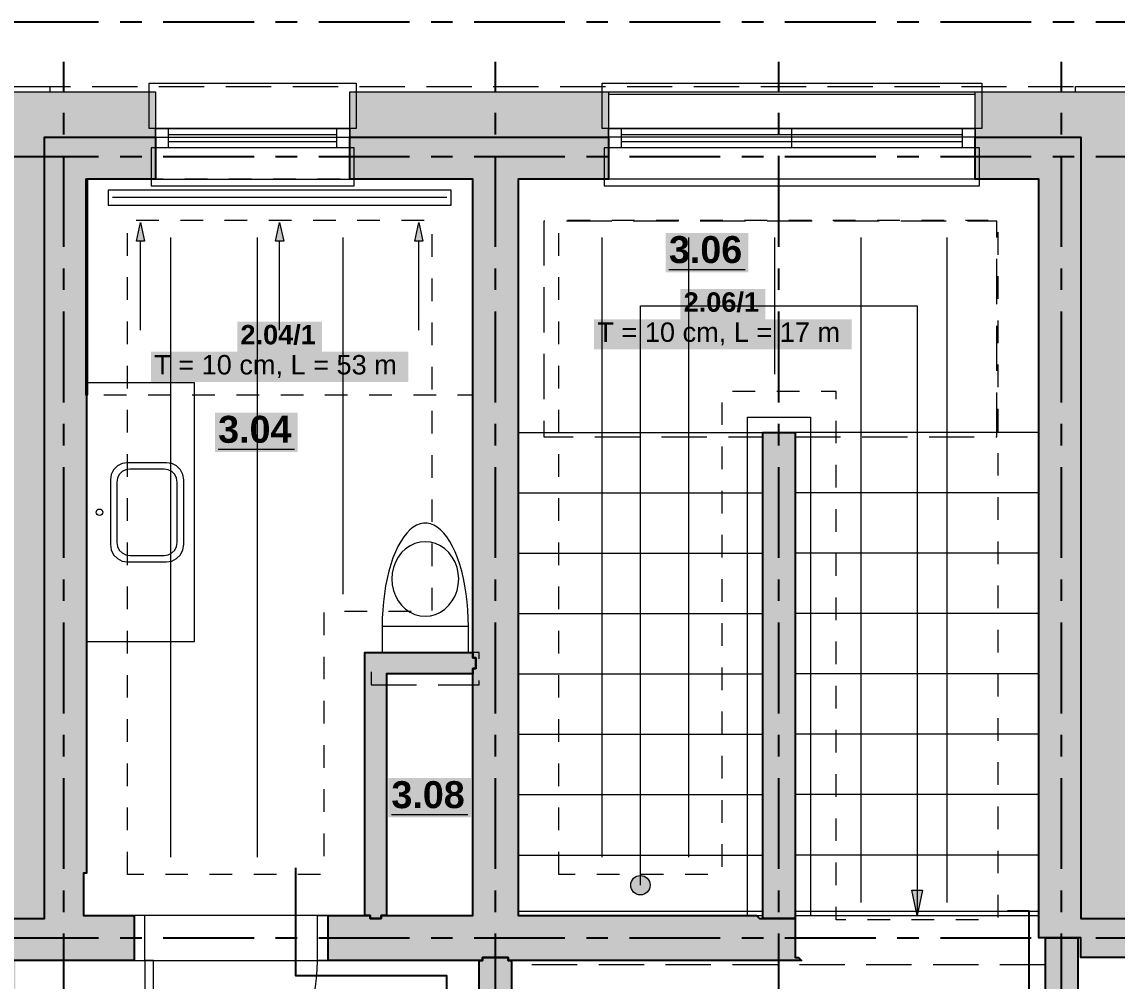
# Model space of a CAD drawing. Header units: metres. Extents: x -3.2 to 18.6, y -2.1 to 9.6.
# Drawn here: x 3.68 to 8.76, y 4.93 to 9.38 of the extents above; entities that cross this region are included whole.
import ezdxf

# ---------------------------------------------------------------- set-up
doc = ezdxf.new("R2010")
doc.units = ezdxf.units.M
for name, pattern in [('KRESKOWA', [5.25, 4.2, -1.05]), ('KRESKOWA_DROBNA', [3.15, 2.1, -1.05]), ('PUNKTOWA', [10.5, 8.4, -1.05, 0, -1.05])]:
    doc.linetypes.add(name, pattern=pattern)
doc.layers.add('A-MASKA', color=7, linetype='Continuous', lineweight=18)
doc.layers.add('S-OPISY', color=2, linetype='Continuous', lineweight=25)
for name, color, linetype, lineweight, true_color in [('I-OSIE', 8, 'PUNKTOWA', 18, 0x7a7a7a), ('I-PODKLAD', 8, 'Continuous', 18, 0x9a9a9a), ('I-PODKLAD-SCIANY', 8, 'Continuous', 25, 0x6e6e6e), ('I-PODKLAD-WYPELN', 254, 'Continuous', 18, 0xe6e6e6), ('I-POMIESZCZENIA', 8, 'Continuous', 25, 0x4a4a4a), ('S-OGRZ', 1, 'Continuous', 25, 0xe05000)]:
    doc.layers.add(name, color=color, linetype=linetype, lineweight=lineweight, true_color=true_color)
doc.styles.add('PL_ARIAL', font='arial.ttf')
doc.styles.add('PL_ARIAL_B', font='arialbd.ttf')

msp = doc.modelspace()

# ---------------------------------------------------------------- hatches: boundary and pattern name
at = {"layer": 'A-MASKA', "true_color": 0xffffff}
for points in [[(6.6647, 8.2138), (7.0483, 8.2138), (7.0483, 8.3963), (6.6647, 8.3963)], [(6.7329, 7.9954), (7.1266, 7.9954), (7.1266, 8.1352), (6.7329, 8.1352)], [(4.6782, 7.8442), (5.0718, 7.8442), (5.0718, 7.984), (4.6782, 7.984)], [(6.3331, 7.8559), (7.5264, 7.8559), (7.5264, 7.9957), (6.3331, 7.9957)], [(4.2783, 7.7047), (5.4717, 7.7047), (5.4717, 7.8445), (4.2783, 7.8445)], [(4.5749, 7.38), (4.9585, 7.38), (4.9585, 7.5625), (4.5749, 7.5625)], [(5.3782, 5.685), (5.7618, 5.685), (5.7618, 5.8675), (5.3782, 5.8675)]]:
    msp.add_hatch(color=7, dxfattribs=at).paths.add_polyline_path(points)
at = {"layer": 'I-PODKLAD-WYPELN', "true_color": 0xe4e4e4}
h = msp.add_hatch(color=7, dxfattribs=at)
h.paths.add_polyline_path([(-0.86, 4.985), (-0.86, 4.985), (-0.86, 3.7), (-0.86, 3.7), (-0.86, 3.7), (-0.885, 3.7), (-0.885, 3.7), (-0.885, 3.7), (-0.885, 3.7), (-1.1, 3.7), (-1.1, 3.7), (-1.1, 3.7), (-1.1, 3.7), (-1.1, 3.7), (-1.1, 3.7), (-1.1, 3.7), (-1.1, 3.7), (-1.296, 3.7), (-1.296, 3.7), (-1.296, 3.7), (-1.296, 3.7), (-1.3, 3.7), (-1.3, 5.425), (-1.3, 5.425), (-1.3, 5.425), (-1.3, 5.425), (3.575, 5.425), (3.575, 9.05), (4.3, 9.05), (4.3, 8.84), (4.3, 8.645), (3.98, 8.645), (3.98, 5.425), (3.965, 5.425), (3.965, 5.425), (3.965, 5.425), (3.965, 5.425), (3.965, 5.425), (3.965, 5.425), (3.965, 5.425), (3.965, 5.425), (3.965, 5.425), (3.965, 5.425), (3.965, 5.425), (3.965, 5.23), (3.965, 5.23), (3.965, 5.23), (3.965, 5.23), (3.965, 5.23), (4.2, 5.23), (4.2, 5.23), (4.2, 5.23), (4.2, 5.23), (4.2, 5.23), (4.2, 5.035), (4.2, 5.035), (4.2, 5.035), (4.2, 5.02), (4.2, 5.02), (4.2, 5.02), (3.875, 5.02), (3.875, 5.02), (3.875, 5.02), (3.875, 5.02), (3.875, 5.02), (3.65, 5.02), (3.65, 5.02), (3.65, 5.02), (3.65, 4.8), (3.65, 4.8), (3.65, 4.8), (3.635, 4.8), (3.635, 4.8), (3.635, 4.8), (3.635, 4.8), (3.5, 4.8), (3.5, 4.8), (3.5, 4.8), (3.5, 4.8), (3.5, 4.8), (3.5, 5.02), (3.5, 5.02), (3.5, 5.02), (3.5, 5.02), (3.5, 5.02), (-0.895, 5.02), (-0.895, 5.02), (-0.895, 5.02), (-0.8975, 5.0225), (-0.885, 5.01), (-0.885, 5.01), (-0.885, 5.01), (-0.86, 4.985)])
h.paths.add_polyline_path([(3.875, 5.215), (3.875, 5.215), (3.875, 5.215), (3.875, 5.215), (3.875, 5.215), (3.875, 5.215), (3.875, 5.215), (3.875, 5.215)], flags=0)
h.paths.add_polyline_path([(3.875, 5.035), (3.875, 5.035), (3.875, 5.035)], flags=0)
h.paths.add_polyline_path([(-1.1, 5.225), (-1.1, 5.225), (-1.1, 5.225), (-1.1, 5.215), (-1.1, 5.215), (-1.1, 5.215), (-1.1, 5.215), (-1.1, 5.215), (-1.09, 5.215), (-1.09, 5.215), (-1.09, 5.215)], flags=0)
h.paths.add_polyline_path([(-0.9, 5.215), (-0.9, 5.215), (-0.9, 5.215), (-0.9, 5.215), (-0.9, 5.215), (-0.9, 5.215), (-0.9, 5.215), (-0.9, 5.215)], flags=0)
h.paths.add_polyline_path([(-1.296, 5.421), (-1.296, 5.421), (-1.296, 5.421), (-1.296, 5.421), (-1.29, 5.415)], flags=0)
h.paths.add_polyline_path([(-1.2129, 5.3379), (-1.116, 5.241), (-1.1004, 5.2254), (-1.29, 5.415)], flags=0)
h.paths.add_polyline_path([(3.785, 5.425), (3.785, 5.425), (3.785, 5.425), (3.785, 5.425)], flags=0)
h.paths.add_polyline_path([(3.785, 5.215), (3.785, 5.215), (3.785, 5.215), (3.785, 5.215)], flags=0)
h = msp.add_hatch(color=7, dxfattribs=at)
h.paths.add_polyline_path([(5.1, 5.02), (5.1, 5.035), (5.1, 5.035), (5.1, 5.035), (5.1, 5.035), (5.1, 5.23), (5.1, 5.23), (5.1, 5.23), (5.1, 5.23), (5.1, 5.23), (5.27, 5.23), (5.27, 6.45), (5.77, 6.45), (5.77, 8.645), (5.77, 8.645), (5.77, 8.645), (5.77, 8.645), (5.77, 8.645), (5.2, 8.645), (5.2, 8.84), (5.2, 9.05), (6.4, 9.05), (6.4, 8.84), (6.4, 8.645), (5.98, 8.645), (5.98, 8.645), (5.98, 8.645), (5.98, 5.23), (5.98, 5.23), (5.98, 5.23), (7.085, 5.23), (7.085, 5.23), (7.085, 5.23), (7.085, 5.23), (7.085, 5.23), (7.1, 5.215), (7.1, 5.215), (7.1, 5.215), (7.1, 5.215), (7.1, 5.215), (7.1, 5.215), (7.1, 5.215), (7.1, 5.215), (7.1, 5.215), (7.1, 5.215), (7.1, 5.215), (7.1, 5.215), (7.115, 5.215), (7.115, 7.47), (7.265, 7.47), (7.265, 5.215), (7.265, 5.215), (7.265, 5.215), (7.265, 5.215), (7.265, 5.215), (7.265, 5.215), (7.265, 5.035), (7.265, 5.035), (7.265, 5.035), (7.265, 5.035), (7.265, 5.035), (7.265, 5.035), (7.265, 5.035), (7.265, 5.035), (7.265, 5.035), (7.265, 5.035), (7.265, 5.035), (7.265, 5.035), (7.265, 5.035), (7.265, 5.035), (7.265, 5.035), (7.265, 5.035), (7.265, 5.035), (7.28, 5.035), (7.28, 5.035), (7.28, 5.035), (7.295, 5.02), (7.295, 5.02), (7.295, 5.02), (5.95, 5.02), (5.95, 5.02), (5.95, 5.02), (5.95, 4.8), (5.95, 4.8), (5.95, 4.8), (5.935, 4.8), (5.935, 4.8), (5.935, 4.8), (5.935, 4.8), (5.8, 4.8), (5.8, 4.8), (5.8, 4.8), (5.8, 4.8), (5.8, 4.8), (5.8, 5.02), (5.8, 5.02), (5.8, 5.02), (5.8, 5.02), (5.8, 5.02), (5.1, 5.02), (5.1, 5.02)])
h.paths.add_polyline_path([(5.77, 5.23), (5.77, 5.23), (5.77, 6.35), (5.37, 6.35), (5.37, 5.23), (5.77, 5.23), (5.77, 5.23), (5.77, 5.23)], flags=0)
h = msp.add_hatch(color=7, dxfattribs=at)
h.paths.add_polyline_path([(8.8, 5.02), (8.8, 5.02), (8.8, 5.035), (8.8, 5.035), (8.8, 5.035), (8.8, 5.035), (8.8, 5.035), (8.8, 5.035), (8.8, 5.035), (8.8, 5.035), (8.8, 5.035), (8.8, 5.035), (8.8, 5.035), (8.8, 5.035), (8.8, 5.035), (8.8, 5.035), (8.8, 5.035), (8.8, 5.035), (8.8, 5.035), (8.59, 5.035), (8.59, 5.035), (8.59, 5.035), (8.59, 5.125), (8.59, 5.125), (8.59, 5.125), (8.575, 5.125), (8.575, 4.8), (8.56, 4.8), (8.425, 4.8), (8.425, 5.125), (8.395, 5.125), (8.395, 5.125), (8.395, 5.125), (8.395, 8.645), (8.395, 8.645), (8.395, 8.645), (8.395, 8.645), (8.1, 8.645), (8.1, 8.84), (8.1, 9.05), (8.8, 9.05), (8.8, 5.425), (8.8, 5.425), (8.8, 5.425), (12.3, 5.425), (12.3, 5.425), (12.3, 5.425), (12.3, 5.425), (12.3, 3.1), (12.29, 3.1), (12.09, 3.1), (12.09, 3.1), (12.09, 3.1), (12.09, 3.1), (11.895, 3.1), (11.895, 3.1), (11.895, 3.1), (11.895, 5.02), (11.895, 5.02), (11.895, 5.02), (11.895, 5.02), (11.895, 5.02), (11.895, 5.02), (8.8, 5.02)])
h.paths.add_polyline_path([(11.91, 5.215), (11.91, 5.215), (11.91, 5.215), (11.91, 5.215), (11.91, 5.215)], flags=0)
h.paths.add_polyline_path([(12.09, 5.215), (12.09, 5.215), (12.09, 5.215), (12.09, 5.215), (12.09, 5.215), (12.09, 5.215)], flags=0)
h.paths.add_polyline_path([(8.59, 5.215), (8.59, 5.215), (8.59, 5.215), (8.59, 5.215)], flags=0)
h.paths.add_polyline_path([(8.8, 5.215), (8.8, 5.215), (8.8, 5.215), (8.8, 5.215)], flags=0)
h.paths.add_polyline_path([(8.41, 8.66), (8.41, 8.66), (8.41, 8.66), (8.41, 8.66)], flags=0)
h.paths.add_polyline_path([(8.59, 8.66), (8.59, 8.66), (8.59, 8.66), (8.59, 8.66)], flags=0)
at = {"layer": 'I-PODKLAD-WYPELN', "true_color": 0xcfcfcf}
for points in [[(4.23, 8.445), (4.2487, 8.357), (4.2113, 8.357)], [(4.875, 8.445), (4.8937, 8.357), (4.8563, 8.357)], [(5.52, 8.445), (5.5387, 8.357), (5.5013, 8.357)], [(7.83, 5.2301), (7.8051, 5.3475), (7.8549, 5.3475)]]:
    msp.add_hatch(color=7, dxfattribs=at).paths.add_polyline_path(points)
at = {"layer": 'I-PODKLAD-WYPELN', "true_color": 0xffffff}
msp.add_hatch(color=7, dxfattribs=at).paths.add_polyline_path([(6.5925, 5.37), (6.5923, 5.3656), (6.5916, 5.3612), (6.5906, 5.3569), (6.5891, 5.3528), (6.5872, 5.3488), (6.5849, 5.345), (6.5823, 5.3415), (6.5793, 5.3382), (6.576, 5.3352), (6.5725, 5.3326), (6.5687, 5.3303), (6.5647, 5.3284), (6.5606, 5.3269), (6.5563, 5.3259), (6.5519, 5.3252), (6.5475, 5.325), (6.5431, 5.3252), (6.5387, 5.3259), (6.5344, 5.3269), (6.5303, 5.3284), (6.5263, 5.3303), (6.5225, 5.3326), (6.519, 5.3352), (6.5157, 5.3382), (6.5127, 5.3415), (6.5101, 5.345), (6.5078, 5.3488), (6.5059, 5.3528), (6.5044, 5.3569), (6.5034, 5.3612), (6.5027, 5.3656), (6.5025, 5.37), (6.5027, 5.3744), (6.5034, 5.3788), (6.5044, 5.3831), (6.5059, 5.3872), (6.5078, 5.3912), (6.5101, 5.395), (6.5127, 5.3985), (6.5157, 5.4018), (6.519, 5.4048), (6.5225, 5.4074), (6.5263, 5.4097), (6.5303, 5.4116), (6.5344, 5.4131), (6.5387, 5.4141), (6.5431, 5.4148), (6.5475, 5.415), (6.5519, 5.4148), (6.5563, 5.4141), (6.5606, 5.4131), (6.5647, 5.4116), (6.5687, 5.4097), (6.5725, 5.4074), (6.576, 5.4048), (6.5793, 5.4018), (6.5823, 5.3985), (6.5849, 5.395), (6.5872, 5.3912), (6.5891, 5.3872), (6.5906, 5.3831), (6.5916, 5.3788), (6.5923, 5.3744)])

# ---------------------------------------------------------------- linework, layer by layer
at = {"layer": 'I-OSIE', "linetype": 'PUNKTOWA', "lineweight": 25, "ltscale": 0.050066, "flags": 128}
for points in [[(-2.87, 9.375), (15.9497, 9.375)], [(-2.87, 8.75), (15.9497, 8.75)], [(-2.87, 5.125), (15.9497, 5.125)]]:
    msp.add_lwpolyline(points, dxfattribs=at)
at = {"layer": 'I-OSIE', "linetype": 'PUNKTOWA', "lineweight": 25, "ltscale": 0.050183, "flags": 128}
for points in [[(3.875, -1.77), (3.875, 9.19)], [(5.875, -1.77), (5.875, 9.19)], [(7.19, -1.77), (7.19, 9.19)], [(8.5, -1.77), (8.5, 9.19)]]:
    msp.add_lwpolyline(points, dxfattribs=at)
at = {"layer": 'I-PODKLAD', "lineweight": 18, "ltscale": 0.05}
for points in [[(5.23, 8.88), (4.27, 8.88), (4.27, 9.09), (5.23, 9.09)], [(8.13, 8.88), (6.37, 8.88), (6.37, 9.09), (8.13, 9.09)], [(5.2, 8.79), (4.3, 8.79), (4.3, 8.88), (5.2, 8.88)], [(8.1, 8.79), (6.4, 8.79), (6.4, 8.88), (8.1, 8.88)], [(5.22, 8.79), (4.28, 8.79), (4.28, 8.615), (5.22, 8.615)], [(8.12, 8.79), (6.38, 8.79), (6.38, 8.615), (8.12, 8.615)], [(3.985, 8.645), (3.975, 8.645), (3.975, 7.645), (3.985, 7.645)], [(5.67, 8.595), (4.08, 8.595), (4.08, 8.525), (5.67, 8.525)], [(4.23, 8.445), (4.2487, 8.357), (4.2113, 8.357)], [(4.875, 8.445), (4.8937, 8.357), (4.8563, 8.357)], [(5.52, 8.445), (5.5387, 8.357), (5.5013, 8.357)], [(3.98, 7.7), (3.98, 6.5), (4.48, 6.5), (4.48, 7.7)], [(4.09, 6.95), (4.0939, 6.9253), (4.1053, 6.903), (4.123, 6.8853), (4.1453, 6.8739), (4.17, 6.87), (4.35, 6.87), (4.3747, 6.8739), (4.397, 6.8853), (4.4147, 6.903), (4.4261, 6.9253), (4.43, 6.95), (4.43, 7.25), (4.4261, 7.2747), (4.4147, 7.297), (4.397, 7.3147), (4.3747, 7.3261), (4.35, 7.33), (4.17, 7.33), (4.1453, 7.3261), (4.123, 7.3147), (4.1053, 7.297), (4.0939, 7.2747), (4.09, 7.25)], [(4.12, 6.96), (4.1229, 6.9415), (4.1315, 6.9247), (4.1447, 6.9115), (4.1615, 6.9029), (4.18, 6.9), (4.34, 6.9), (4.3585, 6.9029), (4.3753, 6.9115), (4.3885, 6.9247), (4.3971, 6.9415), (4.4, 6.96), (4.4, 7.24), (4.3971, 7.2585), (4.3885, 7.2753), (4.3753, 7.2885), (4.3585, 7.2971), (4.34, 7.3), (4.18, 7.3), (4.1615, 7.2971), (4.1447, 7.2885), (4.1315, 7.2753), (4.1229, 7.2585), (4.12, 7.24)], [(5.705, 6.7908), (5.7031, 6.8178), (5.6974, 6.8442), (5.6881, 6.8692), (5.6754, 6.8924), (5.6596, 6.913), (5.6411, 6.9306), (5.6204, 6.9448), (5.5979, 6.9551), (5.5742, 6.9615), (5.55, 6.9636), (5.5258, 6.9615), (5.5021, 6.9551), (5.4796, 6.9448), (5.4589, 6.9306), (5.4404, 6.913), (5.4246, 6.8924), (5.4119, 6.8692), (5.4026, 6.8442), (5.3969, 6.8178), (5.395, 6.7908), (5.3969, 6.7638), (5.4026, 6.7374), (5.4119, 6.7124), (5.4246, 6.6892), (5.4404, 6.6686), (5.4589, 6.651), (5.4796, 6.6368), (5.5021, 6.6265), (5.5258, 6.6201), (5.55, 6.618), (5.5742, 6.6201), (5.5979, 6.6265), (5.6204, 6.6368), (5.6411, 6.651), (5.6596, 6.6686), (5.6754, 6.6892), (5.6881, 6.7124), (5.6974, 6.7374), (5.7031, 6.7638)], [(5.35, 6.45), (5.75, 6.45), (5.75, 6.57), (5.35, 6.57)], [(4.2, 5.02), (4.25, 5.02), (4.25, 5.23), (4.2, 5.23)], [(5.1, 5.02), (5.05, 5.02), (5.05, 5.23), (5.1, 5.23)], [(4.25, 5.02), (4.25, 4.22), (4.29, 4.22), (4.29, 5.02)]]:
    msp.add_lwpolyline(points, close=True, dxfattribs=at)
at = {"layer": 'I-PODKLAD', "linetype": 'KRESKOWA', "lineweight": 13, "ltscale": 0.05, "flags": 128}
for points in [[(-1.335, 5.4255), (-1.335, 5.45), (3.55, 5.45), (3.55, 9.075), (8.825, 9.075), (8.825, 5.45), (12.325, 5.45), (12.325, 5.4255)], [(7.2655, 7.45), (8.2, 7.45), (8.2, 8.45), (6.1, 8.45), (6.1, 7.45), (7.1145, 7.45)], [(5.9805, 5.25), (7.1145, 5.25)], [(7.2655, 5.25), (8.3945, 5.25)], [(8.4245, 5), (5.9505, 5)]]:
    msp.add_lwpolyline(points, dxfattribs=at)
at = {"layer": 'I-PODKLAD', "lineweight": 13, "ltscale": 0.05}
for points in [[(-0.325, 5.4255), (-0.325, 9.075), (3.81, 9.075), (3.81, 9.0505)], [(6.4005, 9.05), (8.0995, 9.05)], [(6.4005, 9.04), (8.0995, 9.04)], [(8.565, 9.0505), (8.565, 9.075), (12.325, 9.075), (12.325, 5.19), (12.3005, 5.19)], [(4.3005, 8.84), (5.1995, 8.84)], [(8.0995, 8.84), (6.4005, 8.84)], [(4.3005, 8.645), (5.1995, 8.645)], [(8.0995, 8.645), (6.4005, 8.645)], [(6.5475, 5.37), (6.5475, 7.47), (6.5475, 8.0575), (7.83, 8.0575), (7.83, 7.47), (7.83, 5.2301)], [(7.044, 7.47), (7.044, 7.541)], [(7.044, 7.541), (7.336, 7.541)], [(7.336, 7.541), (7.336, 7.47)], [(5.9801, 7.47), (7.1149, 7.47)], [(7.044, 5.2301), (7.044, 7.47)], [(8.3949, 7.47), (7.2651, 7.47)], [(7.336, 7.47), (7.336, 5.23)], [(5.9801, 7.19), (7.1149, 7.19)], [(8.3949, 7.19), (7.2651, 7.19)], [(5.9801, 6.91), (7.1149, 6.91)], [(8.3949, 6.91), (7.2651, 6.91)], [(5.9801, 6.63), (7.1149, 6.63)], [(8.3949, 6.63), (7.2651, 6.63)], [(5.9801, 6.35), (7.1149, 6.35)], [(8.3949, 6.35), (7.2651, 6.35)], [(5.9801, 6.07), (7.1149, 6.07)], [(8.3949, 6.07), (7.2651, 6.07)], [(5.9801, 5.79), (7.1149, 5.79)], [(8.3949, 5.79), (7.2651, 5.79)], [(5.9801, 5.51), (7.1149, 5.51)], [(8.3949, 5.51), (7.2651, 5.51)], [(5.0995, 5.23), (4.2005, 5.23)], [(5.9805, 5.25), (7.1145, 5.25)], [(7.0857, 5.23), (7.1145, 5.23)], [(7.2655, 5.25), (8.3945, 5.25)], [(7.2655, 5.23), (8.3945, 5.23)], [(4.2005, 5.02), (5.0995, 5.02)]]:
    msp.add_lwpolyline(points, dxfattribs=at)
at = {"layer": 'I-PODKLAD', "lineweight": 18, "ltscale": 0.05}
for points in [[(4.36, 8.79), (4.36, 8.88)], [(5.14, 8.8512), (4.36, 8.8512)], [(5.14, 8.79), (5.14, 8.88)], [(6.46, 8.79), (6.46, 8.88)], [(8.04, 8.8512), (6.46, 8.8512)], [(7.25, 8.79), (7.25, 8.88)], [(8.04, 8.79), (8.04, 8.88)], [(5.14, 8.8188), (4.36, 8.8188)], [(8.04, 8.8188), (6.46, 8.8188)], [(5.65, 8.56), (4.1, 8.56)], [(4.23, 7.945), (4.23, 8.355)], [(4.875, 7.945), (4.875, 8.355)], [(5.52, 7.945), (5.52, 8.355)], [(5.75, 6.57), (5.7494, 6.6086), (5.7474, 6.647), (5.7442, 6.6849), (5.7397, 6.722), (5.734, 6.7581), (5.7271, 6.7931), (5.719, 6.8265), (5.7099, 6.8584), (5.6997, 6.8883), (5.6885, 6.9162), (5.6765, 6.9418), (5.6636, 6.965), (5.65, 6.9857), (5.6357, 7.0037), (5.6209, 7.0188), (5.6056, 7.031), (5.59, 7.0403), (5.5741, 7.0465), (5.5581, 7.0496), (5.5419, 7.0496), (5.5259, 7.0465), (5.51, 7.0403), (5.4944, 7.031), (5.4791, 7.0188), (5.4643, 7.0037), (5.45, 6.9857), (5.4364, 6.965), (5.4235, 6.9418), (5.4115, 6.9162), (5.4003, 6.8883), (5.3901, 6.8584), (5.381, 6.8265), (5.3729, 6.7931), (5.366, 6.7581), (5.3603, 6.722), (5.3558, 6.6849), (5.3526, 6.647), (5.3506, 6.6086), (5.35, 6.57)]]:
    msp.add_lwpolyline(points, dxfattribs=at)
at = {"layer": 'I-PODKLAD', "linetype": 'KRESKOWA_DROBNA', "lineweight": 18, "ltscale": 0.05, "flags": 128}
msp.add_lwpolyline([(5.77, 8.645), (3.98, 8.645), (3.98, 7.645), (5.77, 7.645)], close=True, dxfattribs=at)
at = {"layer": 'I-PODKLAD', "linetype": 'KRESKOWA', "lineweight": 18, "ltscale": 0.05, "flags": 128}
msp.add_lwpolyline([(5.3, 6.3), (5.8, 6.3), (5.8, 6.45), (5.3, 6.45)], close=True, dxfattribs=at)
at = {"layer": 'I-PODKLAD', "lineweight": 13, "ltscale": 0.05}
msp.add_lwpolyline([(7.83, 5.2301), (7.8051, 5.3475), (7.8549, 5.3475)], close=True, dxfattribs=at)
for centre, radius in [((4.04, 7.1), 0.015), ((6.5475, 5.37), 0.045)]:
    msp.add_circle(centre, radius, dxfattribs=at)
msp.add_arc((4.25, 5.02), 0.8, -90, 0, dxfattribs=at)
at = {"layer": 'I-PODKLAD-SCIANY', "lineweight": 13, "ltscale": 0.05}
for points in [[(3.575, 9.05), (4.3, 9.05), (4.3, 9.05), (4.3, 9.05), (4.3, 8.84), (4.3, 8.84), (4.3, 8.84), (3.785, 8.84), (3.785, 8.84), (3.785, 8.84), (3.785, 8.84), (3.785, 8.84), (3.785, 8.84), (3.785, 8.84), (3.785, 8.84), (3.785, 8.84), (3.785, 8.84), (3.785, 8.84), (3.785, 8.84), (3.785, 8.84), (3.785, 8.84), (3.785, 8.84), (3.785, 8.84), (3.785, 8.84), (3.785, 5.215), (3.785, 5.215), (3.785, 5.215), (-1.09, 5.215)], [(12.09, 5.215), (8.59, 5.215), (8.59, 5.215), (8.59, 5.215), (8.59, 8.84), (8.59, 8.84), (8.59, 8.84), (8.59, 8.84), (8.59, 8.84), (8.59, 8.84), (8.59, 8.84), (8.59, 8.84), (8.59, 8.84), (8.59, 8.84), (8.59, 8.84), (8.59, 8.84), (8.59, 8.84), (8.59, 8.84), (8.59, 8.84), (8.59, 8.84), (8.59, 8.84), (8.1, 8.84), (8.1, 8.84), (8.1, 8.84), (8.1, 9.05), (8.1, 9.05), (8.1, 9.05), (8.8, 9.05)]]:
    msp.add_lwpolyline(points, dxfattribs=at)
msp.add_lwpolyline([(5.2, 8.84), (5.2, 8.84), (5.2, 9.05), (5.2, 9.05), (5.2, 9.05), (6.4, 9.05), (6.4, 9.05), (6.4, 9.05), (6.4, 8.84), (6.4, 8.84), (6.4, 8.84), (5.2, 8.84)], close=True, dxfattribs=at)
at = {"layer": 'I-PODKLAD-SCIANY', "lineweight": 25, "ltscale": 0.05}
for points in [[(-0.9, 5.215), (3.785, 5.215), (3.785, 5.215), (3.785, 5.215), (3.785, 5.215), (3.785, 5.215), (3.785, 5.215), (3.785, 5.215), (3.785, 5.215), (3.785, 5.215), (3.785, 5.215), (3.785, 5.215), (3.785, 5.215), (3.785, 5.215), (3.785, 5.215), (3.785, 5.215), (3.785, 5.215), (3.785, 5.215), (3.785, 8.84), (3.785, 8.84), (3.785, 8.84), (4.3, 8.84), (4.3, 8.84), (4.3, 8.84), (4.3, 8.645), (4.3, 8.645), (4.3, 8.645), (3.98, 8.645), (3.98, 8.645), (3.98, 8.645), (3.98, 8.645), (3.98, 8.645), (3.98, 8.645), (3.98, 8.645), (3.98, 8.645), (3.98, 8.645), (3.98, 8.645), (3.98, 8.645), (3.98, 8.645), (3.98, 8.645), (3.98, 8.645), (3.98, 8.645), (3.98, 8.645), (3.98, 8.645), (3.98, 5.425), (3.98, 5.425), (3.98, 5.425), (3.965, 5.425), (3.965, 5.425), (3.965, 5.425), (3.965, 5.425), (3.965, 5.425), (3.965, 5.425), (3.965, 5.425), (3.965, 5.425), (3.965, 5.425), (3.965, 5.425), (3.965, 5.425), (3.965, 5.425), (3.965, 5.425), (3.965, 5.425), (3.965, 5.425), (3.965, 5.425), (3.965, 5.425), (3.965, 5.23), (3.965, 5.23), (3.965, 5.23), (3.965, 5.23), (3.965, 5.23), (3.965, 5.23), (3.965, 5.23), (3.965, 5.23), (3.965, 5.23), (3.965, 5.23), (3.965, 5.23), (3.965, 5.23), (3.965, 5.23), (3.965, 5.23), (3.965, 5.23), (3.965, 5.23), (3.965, 5.23), (4.2, 5.23), (4.2, 5.23), (4.2, 5.23), (4.2, 5.23), (4.2, 5.23), (4.2, 5.02), (4.2, 5.02), (4.2, 5.02), (3.635, 5.02)], [(8.8, 5.035), (8.59, 5.035), (8.59, 5.035), (8.59, 5.035), (8.59, 5.035), (8.59, 5.125), (8.59, 5.125), (8.59, 5.125), (8.59, 5.125), (8.59, 5.125), (8.59, 5.125), (8.59, 5.125), (8.59, 5.125), (8.59, 5.125), (8.59, 5.125), (8.59, 5.125), (8.59, 5.125), (8.59, 5.125), (8.59, 5.125), (8.59, 5.125), (8.59, 5.125), (8.59, 5.125), (8.395, 5.125), (8.395, 5.125), (8.395, 5.125), (8.395, 5.125), (8.395, 8.645), (8.395, 8.645), (8.395, 8.645), (8.395, 8.645), (8.395, 8.645), (8.395, 8.645), (8.395, 8.645), (8.395, 8.645), (8.395, 8.645), (8.395, 8.645), (8.395, 8.645), (8.395, 8.645), (8.395, 8.645), (8.395, 8.645), (8.395, 8.645), (8.395, 8.645), (8.395, 8.645), (8.1, 8.645), (8.1, 8.645), (8.1, 8.645), (8.1, 8.84), (8.1, 8.84), (8.1, 8.84), (8.59, 8.84), (8.59, 8.84), (8.59, 8.84), (8.59, 5.215), (8.59, 5.215), (8.59, 5.215), (8.59, 5.215), (8.59, 5.215), (8.59, 5.215), (8.59, 5.215), (8.59, 5.215), (8.59, 5.215), (8.59, 5.215), (8.59, 5.215), (8.59, 5.215), (8.59, 5.215), (8.59, 5.215), (8.59, 5.215), (8.59, 5.215), (8.59, 5.215), (12.09, 5.215)], [(5.8, 4.8), (5.8, 5.02), (5.8, 5.02), (5.8, 5.02), (5.8, 5.02), (5.8, 5.02), (5.815, 5.02), (5.815, 5.02), (5.815, 5.02), (5.815, 5.02), (5.815, 5.02), (5.815, 5.02), (5.815, 5.02), (5.815, 5.02), (5.815, 5.02), (5.815, 5.02), (5.815, 5.02), (5.815, 5.02), (5.815, 5.02), (5.815, 5.02), (5.815, 5.02), (5.815, 5.02), (5.815, 5.02), (5.815, 5.035), (5.815, 5.035), (5.815, 5.035), (5.815, 5.035), (5.815, 5.035), (5.935, 5.035), (5.935, 5.035), (5.935, 5.035), (5.935, 5.035), (5.935, 5.035), (5.935, 5.02), (5.935, 5.02), (5.935, 5.02), (5.935, 5.02), (5.935, 5.02), (5.935, 5.02), (5.935, 5.02), (5.935, 5.02), (5.935, 5.02), (5.935, 5.02), (5.935, 5.02), (5.935, 5.02), (5.935, 5.02), (5.935, 5.02), (5.935, 5.02), (5.935, 5.02), (5.935, 5.02), (5.95, 5.02), (5.95, 5.02), (5.95, 5.02), (5.95, 4.8)]]:
    msp.add_lwpolyline(points, dxfattribs=at)
for points in [[(5.1, 5.035), (5.1, 5.23), (5.1, 5.23), (5.1, 5.23), (5.1, 5.23), (5.1, 5.23), (5.295, 5.23), (5.295, 5.23), (5.295, 5.23), (5.295, 5.23), (5.295, 5.23), (5.295, 5.215), (5.295, 5.215), (5.295, 5.215), (5.295, 5.215), (5.295, 5.215), (5.295, 5.215), (5.295, 5.215), (5.295, 5.215), (5.295, 5.215), (5.295, 5.215), (5.295, 5.215), (5.295, 5.215), (5.295, 5.215), (5.295, 5.215), (5.295, 5.215), (5.295, 5.215), (5.295, 5.215), (5.345, 5.215), (5.345, 5.215), (5.345, 5.215), (5.345, 5.215), (5.345, 5.215), (5.345, 5.215), (5.345, 5.215), (5.345, 5.215), (5.345, 5.215), (5.345, 5.215), (5.345, 5.215), (5.345, 5.215), (5.345, 5.215), (5.345, 5.215), (5.345, 5.215), (5.345, 5.215), (5.345, 5.215), (5.345, 5.23), (5.345, 5.23), (5.345, 5.23), (5.345, 5.23), (5.345, 5.23), (5.77, 5.23), (5.77, 5.23), (5.77, 5.23), (5.77, 5.23), (5.77, 5.23), (5.77, 5.23), (5.77, 5.23), (5.77, 5.23), (5.77, 5.23), (5.77, 5.23), (5.77, 5.23), (5.77, 5.23), (5.77, 5.23), (5.77, 5.23), (5.77, 5.23), (5.77, 5.23), (5.77, 5.23), (5.77, 6.375), (5.77, 6.375), (5.77, 6.375), (5.77, 6.375), (5.77, 6.375), (5.785, 6.375), (5.785, 6.375), (5.785, 6.375), (5.785, 6.375), (5.785, 6.375), (5.785, 6.375), (5.785, 6.375), (5.785, 6.375), (5.785, 6.375), (5.785, 6.375), (5.785, 6.375), (5.785, 6.375), (5.785, 6.375), (5.785, 6.375), (5.785, 6.375), (5.785, 6.375), (5.785, 6.375), (5.785, 6.425), (5.785, 6.425), (5.785, 6.425), (5.785, 6.425), (5.785, 6.425), (5.785, 6.425), (5.785, 6.425), (5.785, 6.425), (5.785, 6.425), (5.785, 6.425), (5.785, 6.425), (5.785, 6.425), (5.785, 6.425), (5.785, 6.425), (5.785, 6.425), (5.785, 6.425), (5.785, 6.425), (5.77, 6.425), (5.77, 6.425), (5.77, 6.425), (5.77, 6.425), (5.77, 6.425), (5.77, 8.645), (5.77, 8.645), (5.77, 8.645), (5.77, 8.645), (5.77, 8.645), (5.77, 8.645), (5.77, 8.645), (5.77, 8.645), (5.77, 8.645), (5.77, 8.645), (5.77, 8.645), (5.77, 8.645), (5.77, 8.645), (5.77, 8.645), (5.77, 8.645), (5.77, 8.645), (5.77, 8.645), (5.2, 8.645), (5.2, 8.645), (5.2, 8.645), (5.2, 8.84), (5.2, 8.84), (5.2, 8.84), (6.4, 8.84), (6.4, 8.84), (6.4, 8.84), (6.4, 8.645), (6.4, 8.645), (6.4, 8.645), (5.98, 8.645), (5.98, 8.645), (5.98, 8.645), (5.98, 8.645), (5.98, 8.645), (5.98, 8.645), (5.98, 8.645), (5.98, 8.645), (5.98, 8.645), (5.98, 8.645), (5.98, 8.645), (5.98, 8.645), (5.98, 8.645), (5.98, 8.645), (5.98, 8.645), (5.98, 8.645), (5.98, 8.645), (5.98, 5.23), (5.98, 5.23), (5.98, 5.23), (5.98, 5.23), (5.98, 5.23), (5.98, 5.23), (5.98, 5.23), (5.98, 5.23), (5.98, 5.23), (5.98, 5.23), (5.98, 5.23), (5.98, 5.23), (5.98, 5.23), (5.98, 5.23), (5.98, 5.23), (5.98, 5.23), (5.98, 5.23), (7.085, 5.23), (7.085, 5.23), (7.085, 5.23), (7.085, 5.23), (7.085, 5.23), (7.1, 5.215), (7.1, 5.215), (7.1, 5.215), (7.1, 5.215), (7.1, 5.215), (7.1, 5.215), (7.1, 5.215), (7.1, 5.215), (7.1, 5.215), (7.265, 5.215), (7.265, 5.215), (7.265, 5.215), (7.265, 5.215), (7.265, 5.215), (7.265, 5.035), (7.265, 5.035), (7.265, 5.035), (7.265, 5.035), (7.265, 5.035), (7.265, 5.035), (7.265, 5.035), (7.265, 5.035), (7.265, 5.035), (7.265, 5.035), (7.265, 5.035), (7.265, 5.035), (7.265, 5.035), (7.265, 5.035), (7.265, 5.035), (7.265, 5.035), (7.265, 5.035), (7.28, 5.035), (7.28, 5.035), (7.28, 5.035), (7.295, 5.02), (7.295, 5.02), (7.295, 5.02), (7.295, 5.02), (5.935, 5.02), (5.935, 5.02), (5.935, 5.02), (5.935, 5.035), (5.935, 5.035), (5.935, 5.035), (5.935, 5.035), (5.935, 5.035), (5.935, 5.035), (5.935, 5.035), (5.935, 5.035), (5.935, 5.035), (5.935, 5.035), (5.935, 5.035), (5.935, 5.035), (5.935, 5.035), (5.935, 5.035), (5.935, 5.035), (5.935, 5.035), (5.935, 5.035), (5.815, 5.035), (5.815, 5.035), (5.815, 5.035), (5.815, 5.035), (5.815, 5.035), (5.815, 5.035), (5.815, 5.035), (5.815, 5.035), (5.815, 5.035), (5.815, 5.035), (5.815, 5.035), (5.815, 5.035), (5.815, 5.035), (5.815, 5.035), (5.815, 5.035), (5.815, 5.035), (5.815, 5.035), (5.815, 5.02), (5.815, 5.02), (5.815, 5.02), (5.1, 5.02), (5.1, 5.02), (5.1, 5.02), (5.1, 5.035)], [(7.115, 5.215), (7.115, 5.215), (7.115, 7.47), (7.115, 7.47), (7.115, 7.47), (7.265, 7.47), (7.265, 7.47), (7.265, 7.47), (7.265, 5.215), (7.265, 5.215), (7.265, 5.215), (7.115, 5.215)], [(5.27, 5.23), (5.27, 5.23), (5.27, 6.45), (5.27, 6.45), (5.27, 6.45), (5.77, 6.45), (5.77, 6.45), (5.77, 6.45), (5.77, 6.425), (5.77, 6.425), (5.77, 6.425), (5.77, 6.425), (5.77, 6.425), (5.77, 6.425), (5.77, 6.425), (5.77, 6.425), (5.77, 6.425), (5.77, 6.425), (5.77, 6.425), (5.77, 6.425), (5.77, 6.425), (5.77, 6.425), (5.77, 6.425), (5.77, 6.425), (5.77, 6.425), (5.785, 6.425), (5.785, 6.425), (5.785, 6.425), (5.785, 6.375), (5.785, 6.375), (5.785, 6.375), (5.77, 6.375), (5.77, 6.375), (5.77, 6.375), (5.77, 6.375), (5.77, 6.375), (5.77, 6.375), (5.77, 6.375), (5.77, 6.375), (5.77, 6.375), (5.77, 6.375), (5.77, 6.375), (5.77, 6.375), (5.77, 6.375), (5.77, 6.375), (5.77, 6.375), (5.77, 6.375), (5.77, 6.375), (5.77, 6.35), (5.77, 6.35), (5.77, 6.35), (5.37, 6.35), (5.37, 6.35), (5.37, 6.35), (5.37, 6.35), (5.37, 6.35), (5.37, 6.35), (5.37, 6.35), (5.37, 6.35), (5.37, 6.35), (5.37, 6.35), (5.37, 6.35), (5.37, 6.35), (5.37, 6.35), (5.37, 6.35), (5.37, 6.35), (5.37, 6.35), (5.37, 6.35), (5.37, 5.23), (5.37, 5.23), (5.37, 5.23), (5.345, 5.23), (5.345, 5.23), (5.345, 5.23), (5.345, 5.23), (5.345, 5.23), (5.345, 5.23), (5.345, 5.23), (5.345, 5.23), (5.345, 5.23), (5.345, 5.23), (5.345, 5.23), (5.345, 5.23), (5.345, 5.23), (5.345, 5.23), (5.345, 5.23), (5.345, 5.23), (5.345, 5.23), (5.345, 5.215), (5.345, 5.215), (5.345, 5.215), (5.295, 5.215), (5.295, 5.215), (5.295, 5.215), (5.295, 5.23), (5.295, 5.23), (5.295, 5.23), (5.295, 5.23), (5.295, 5.23), (5.295, 5.23), (5.295, 5.23), (5.295, 5.23), (5.295, 5.23), (5.295, 5.23), (5.295, 5.23), (5.295, 5.23), (5.295, 5.23), (5.295, 5.23), (5.295, 5.23), (5.295, 5.23), (5.295, 5.23), (5.27, 5.23)], [(8.425, 4.8), (8.425, 4.8), (8.425, 5.125), (8.425, 5.125), (8.425, 5.125), (8.575, 5.125), (8.575, 5.125), (8.575, 5.125), (8.575, 4.8), (8.575, 4.8), (8.575, 4.8), (8.425, 4.8)]]:
    msp.add_lwpolyline(points, close=True, dxfattribs=at)
at = {"layer": 'I-POMIESZCZENIA', "lineweight": 18, "ltscale": 0.05}
for points in [[(6.6797, 8.2263), (7.0333, 8.2263)], [(4.5899, 7.3925), (4.9435, 7.3925)], [(5.3932, 5.6975), (5.7468, 5.6975)]]:
    msp.add_lwpolyline(points, dxfattribs=at)
at = {"layer": 'S-OGRZ', "linetype": 'KRESKOWA_DROBNA', "lineweight": 18, "ltscale": 0.05, "flags": 128}
for points in [[(4.17, 5.42), (4.17, 8.455), (5.58, 8.455), (5.58, 6.64), (5.08, 6.64), (5.08, 5.42)], [(6.17, 5.42), (6.17, 8.455), (8.205, 8.455), (8.205, 5.21), (7.455, 5.21), (7.455, 7.66), (6.925, 7.66), (6.925, 5.42)]]:
    msp.add_lwpolyline(points, close=True, dxfattribs=at)
at = {"layer": 'S-OGRZ', "linetype": 'Continuous', "lineweight": 13, "ltscale": 0.05, "true_color": 0xe59a70, "flags": 128}
for points in [[(4.37, 5.5), (4.37, 8.375)], [(4.77, 8.375), (4.77, 5.5)], [(5.17, 6.72), (5.17, 8.375)], [(6.37, 5.5), (6.37, 8.375)], [(6.77, 8.375), (6.77, 5.5)], [(7.17, 7.74), (7.17, 8.375)], [(7.57, 8.375), (7.57, 5.29)], [(7.97, 5.29), (7.97, 8.375)]]:
    msp.add_lwpolyline(points, dxfattribs=at)
at = {"layer": 'S-OGRZ', "lineweight": 25, "ltscale": 0.05}
for points in [[(8.35, 1.3), (8.35, 0.25), (5.65, 0.25), (5.65, 4.95), (4.95, 4.95), (4.95, 5.45)], [(8.35, 1.3), (8.35, 5.25), (8.25, 5.25)]]:
    msp.add_lwpolyline(points, dxfattribs=at)

# ---------------------------------------------------------------- texts
at = {"layer": 'I-POMIESZCZENIA', "style": 'PL_ARIAL_B'}
for s, p in [('3.06', (6.6797, 8.2563)), ('3.04', (4.5899, 7.4225)), ('3.08', (5.3932, 5.7275))]:
    msp.add_text(s, height=0.125, dxfattribs=at).set_placement(p)
at = {"layer": 'S-OPISY'}
for s, style, p in [('2.06/1', 'PL_ARIAL_B', (6.7479, 8.0302)), ('2.04/1', 'PL_ARIAL_B', (4.6932, 7.879)), ('T = 10 cm, L = 17 m', 'PL_ARIAL', (6.3481, 7.8907)), ('T = 10 cm, L = 53 m', 'PL_ARIAL', (4.2933, 7.7395))]:
    msp.add_text(s, height=0.09, dxfattribs=dict(at, style=style)).set_placement(p)

doc.saveas('drawing.dxf')
